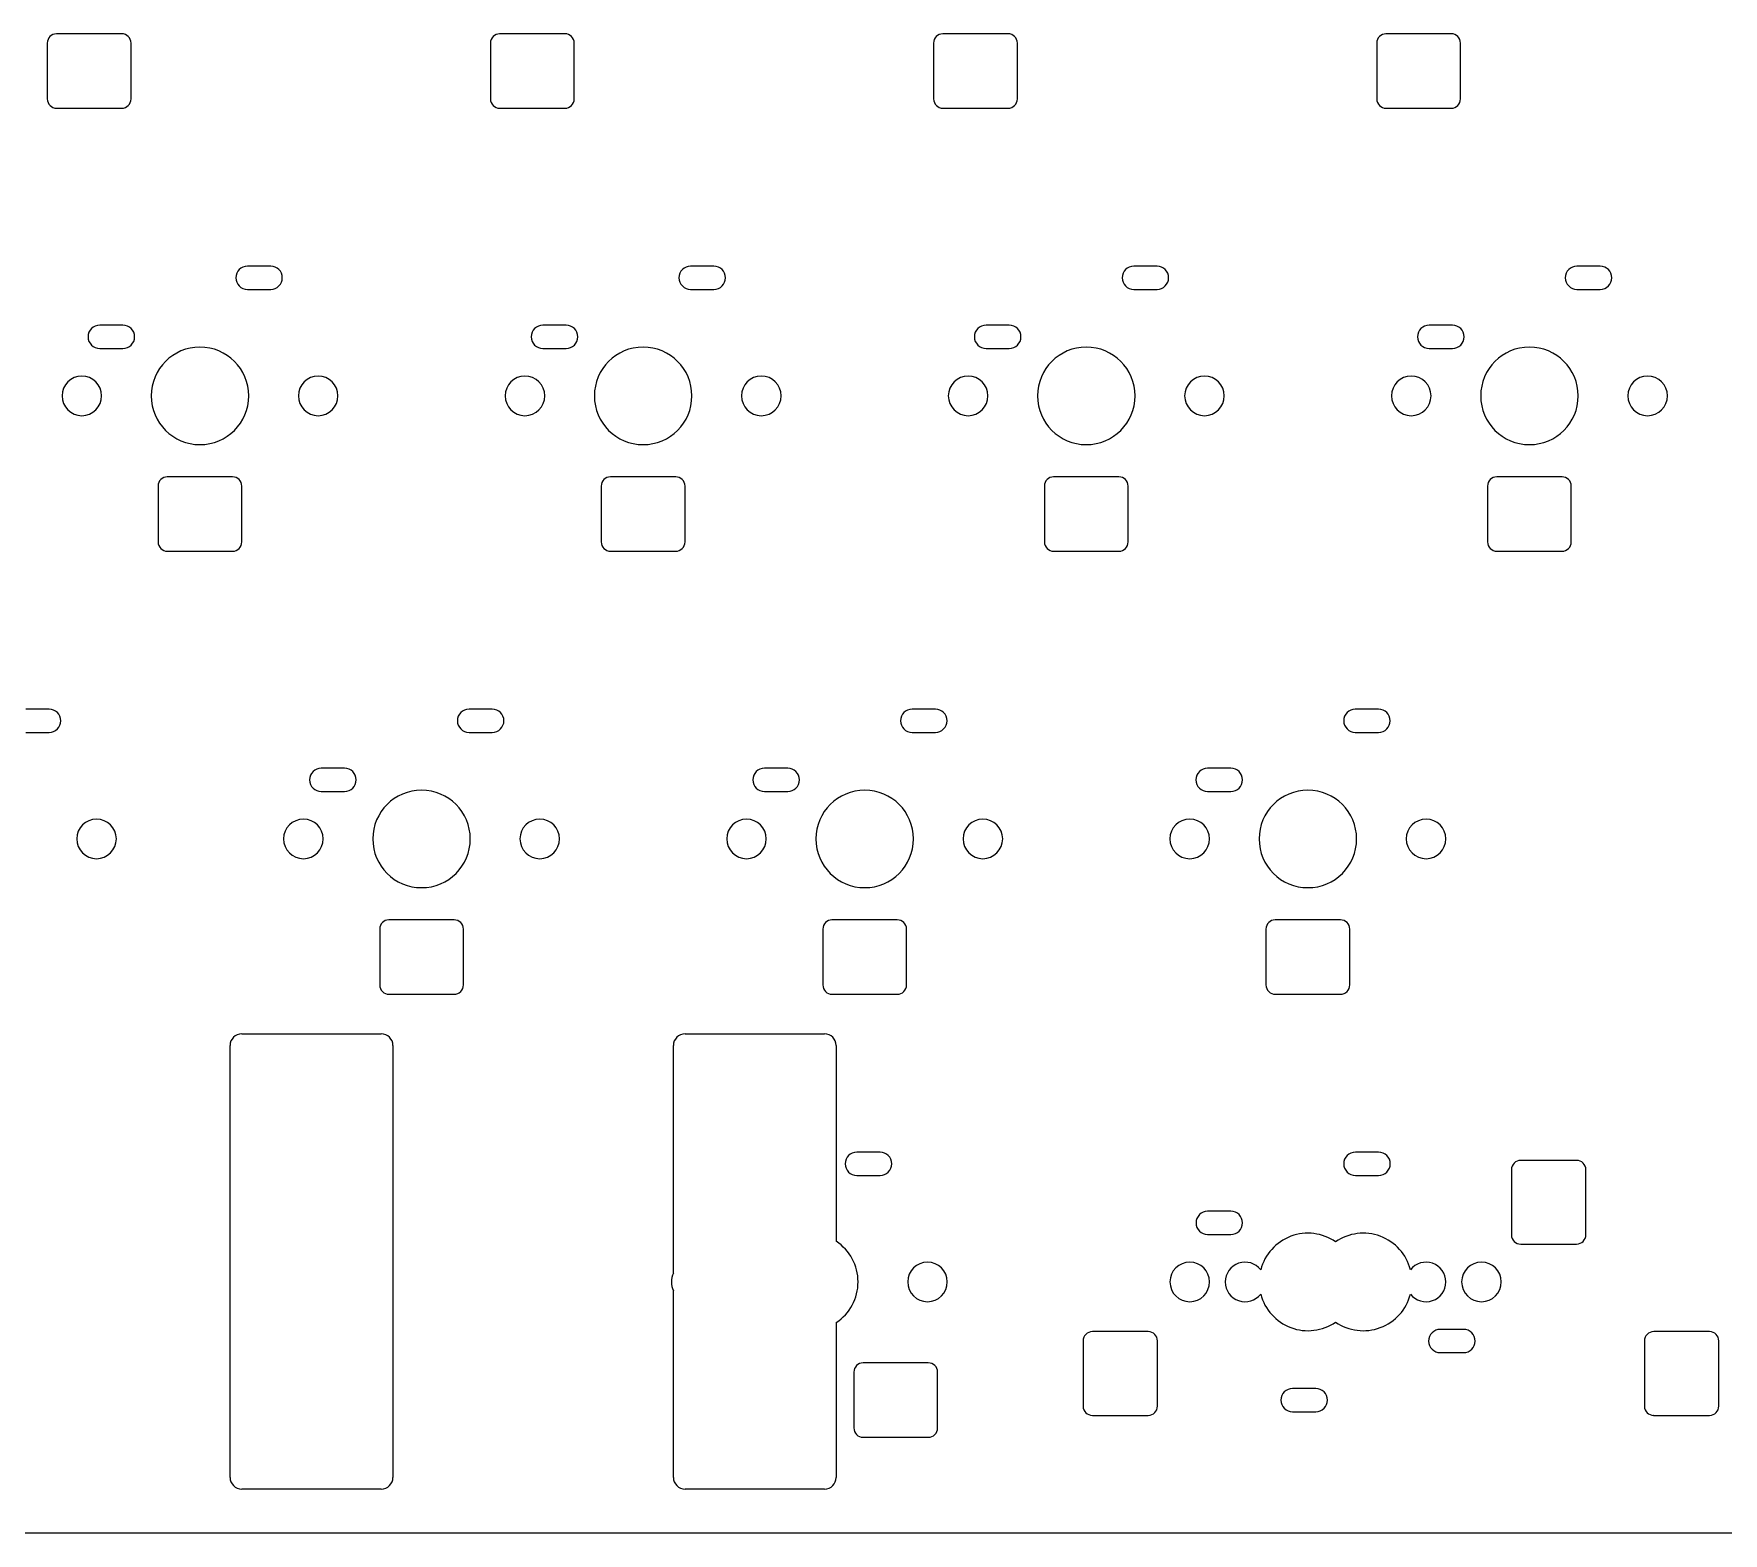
# Model space of a CAD drawing. Header units: millimetres. Extents: x -10 to 348, y -1 to 127.
# Drawn here: x 169.1 to 241.7, y -1.3 to 63.2 of the extents above; entities that cross this region are included whole.
import ezdxf

# ---------------------------------------------------------------- set-up
doc = ezdxf.new("R2010")
doc.units = ezdxf.units.MM
doc.layers.add('Board Outline Layer', color=6, linetype='Continuous', true_color=0xff00ff)
doc.layers.add('IXPE', color=7, linetype='Continuous', true_color=0x9069e9)

msp = doc.modelspace()

# ---------------------------------------------------------------- linework, layer by layer
at = {"layer": 'Board Outline Layer'}
msp.add_line((346.407, -1.28), (1.73, -1.28), dxfattribs=at)
at = {"layer": 'IXPE'}
for p, q in [((172.85, 63.195), (170.05, 63.195)), ((172.85, 63.195), (170.05, 63.195)), ((172.85, 63.195), (172.85, 63.195)), ((172.85, 63.195), (172.85, 63.195)), ((191.9, 63.195), (189.1, 63.195)), ((191.9, 63.195), (189.1, 63.195)), ((191.9, 63.195), (191.9, 63.195)), ((191.9, 63.195), (191.9, 63.195)), ((210.95, 63.195), (208.15, 63.195)), ((210.95, 63.195), (208.15, 63.195)), ((210.95, 63.195), (210.95, 63.195)), ((210.95, 63.195), (210.95, 63.195)), ((230, 63.195), (227.2, 63.195)), ((230, 63.195), (227.2, 63.195)), ((230, 63.195), (230, 63.195)), ((230, 63.195), (230, 63.195)), ((169.65, 62.796), (169.65, 62.795)), ((169.65, 62.796), (169.65, 62.795)), ((169.65, 62.795), (169.65, 60.395)), ((169.65, 62.795), (169.65, 60.395)), ((173.25, 60.395), (173.25, 62.795)), ((173.25, 60.395), (173.25, 62.795)), ((188.7, 62.796), (188.7, 62.795)), ((188.7, 62.796), (188.7, 62.795)), ((188.7, 62.795), (188.7, 60.395)), ((188.7, 62.795), (188.7, 60.395)), ((192.3, 60.395), (192.3, 62.795)), ((192.3, 60.395), (192.3, 62.795)), ((207.75, 62.796), (207.75, 62.795)), ((207.75, 62.796), (207.75, 62.795)), ((207.75, 62.795), (207.75, 60.395)), ((207.75, 62.795), (207.75, 60.395)), ((211.35, 60.395), (211.35, 62.795)), ((211.35, 60.395), (211.35, 62.795)), ((226.8, 62.796), (226.8, 62.795)), ((226.8, 62.796), (226.8, 62.795)), ((226.8, 62.795), (226.8, 60.395)), ((226.8, 62.795), (226.8, 60.395)), ((230.4, 60.395), (230.4, 62.795)), ((230.4, 60.395), (230.4, 62.795)), ((170.05, 59.995), (172.85, 59.995)), ((170.05, 59.995), (172.85, 59.995)), ((172.85, 59.995), (172.85, 59.995)), ((172.85, 59.995), (172.85, 59.995)), ((189.1, 59.995), (191.9, 59.995)), ((189.1, 59.995), (191.9, 59.995)), ((191.9, 59.995), (191.9, 59.995)), ((191.9, 59.995), (191.9, 59.995)), ((208.15, 59.995), (210.95, 59.995)), ((208.15, 59.995), (210.95, 59.995)), ((210.95, 59.995), (210.95, 59.995)), ((210.95, 59.995), (210.95, 59.995)), ((227.2, 59.995), (230, 59.995)), ((227.2, 59.995), (230, 59.995)), ((230, 59.995), (230, 59.995)), ((230, 59.995), (230, 59.995)), ((179.253, 53.205), (178.253, 53.205)), ((179.253, 53.205), (178.253, 53.205)), ((198.303, 53.205), (197.303, 53.205)), ((198.303, 53.205), (197.303, 53.205)), ((217.353, 53.205), (216.353, 53.205)), ((217.353, 53.205), (216.353, 53.205)), ((236.403, 53.205), (235.403, 53.205)), ((236.403, 53.205), (235.403, 53.205)), ((177.753, 52.705), (177.753, 52.705)), ((177.753, 52.705), (177.753, 52.705)), ((179.753, 52.705), (179.753, 52.705)), ((179.753, 52.705), (179.753, 52.705)), ((196.803, 52.705), (196.803, 52.705)), ((196.803, 52.705), (196.803, 52.705)), ((198.803, 52.705), (198.803, 52.705)), ((198.803, 52.705), (198.803, 52.705)), ((215.853, 52.705), (215.853, 52.705)), ((215.853, 52.705), (215.853, 52.705)), ((217.853, 52.705), (217.853, 52.705)), ((217.853, 52.705), (217.853, 52.705)), ((234.903, 52.705), (234.903, 52.705)), ((234.903, 52.705), (234.903, 52.705)), ((236.903, 52.705), (236.903, 52.705)), ((236.903, 52.705), (236.903, 52.705)), ((178.253, 52.205), (179.253, 52.205)), ((178.253, 52.205), (179.253, 52.205)), ((197.303, 52.205), (198.303, 52.205)), ((197.303, 52.205), (198.303, 52.205)), ((216.353, 52.205), (217.353, 52.205)), ((216.353, 52.205), (217.353, 52.205)), ((235.403, 52.205), (236.403, 52.205)), ((235.403, 52.205), (236.403, 52.205)), ((171.403, 50.165), (171.403, 50.165)), ((171.403, 50.165), (171.403, 50.165)), ((172.903, 50.665), (171.903, 50.665)), ((172.903, 50.665), (171.903, 50.665)), ((173.403, 50.165), (173.403, 50.165)), ((173.403, 50.165), (173.403, 50.165)), ((190.453, 50.165), (190.453, 50.165)), ((190.453, 50.165), (190.453, 50.165)), ((191.953, 50.665), (190.953, 50.665)), ((191.953, 50.665), (190.953, 50.665)), ((192.453, 50.165), (192.453, 50.165)), ((192.453, 50.165), (192.453, 50.165)), ((209.503, 50.165), (209.503, 50.165)), ((209.503, 50.165), (209.503, 50.165)), ((211.003, 50.665), (210.003, 50.665)), ((211.003, 50.665), (210.003, 50.665)), ((211.503, 50.165), (211.503, 50.165)), ((211.503, 50.165), (211.503, 50.165)), ((228.553, 50.165), (228.553, 50.165)), ((228.553, 50.165), (228.553, 50.165)), ((230.053, 50.665), (229.053, 50.665)), ((230.053, 50.665), (229.053, 50.665)), ((230.553, 50.165), (230.553, 50.165)), ((230.553, 50.165), (230.553, 50.165)), ((171.903, 49.665), (172.903, 49.665)), ((171.903, 49.665), (172.903, 49.665)), ((190.953, 49.665), (191.953, 49.665)), ((190.953, 49.665), (191.953, 49.665)), ((210.003, 49.665), (211.003, 49.665)), ((210.003, 49.665), (211.003, 49.665)), ((229.053, 49.665), (230.053, 49.665)), ((229.053, 49.665), (230.053, 49.665)), ((174.413, 43.745), (174.413, 43.745)), ((174.413, 43.745), (174.413, 41.345)), ((174.413, 43.745), (174.413, 43.745)), ((174.413, 43.745), (174.413, 41.345)), ((177.613, 44.145), (174.813, 44.145)), ((177.613, 44.145), (174.813, 44.145)), ((177.613, 44.145), (177.613, 44.145)), ((177.613, 44.145), (177.613, 44.145)), ((178.013, 41.345), (178.013, 43.745)), ((178.013, 41.345), (178.013, 43.745)), ((193.463, 43.745), (193.463, 43.745)), ((193.463, 43.745), (193.463, 41.345)), ((193.463, 43.745), (193.463, 43.745)), ((193.463, 43.745), (193.463, 41.345)), ((196.663, 44.145), (193.863, 44.145)), ((196.663, 44.145), (193.863, 44.145)), ((196.663, 44.145), (196.663, 44.145)), ((196.663, 44.145), (196.663, 44.145)), ((197.063, 41.345), (197.063, 43.745)), ((197.063, 41.345), (197.063, 43.745)), ((212.513, 43.745), (212.513, 43.745)), ((212.513, 43.745), (212.513, 41.345)), ((212.513, 43.745), (212.513, 43.745)), ((212.513, 43.745), (212.513, 41.345)), ((215.713, 44.145), (212.913, 44.145)), ((215.713, 44.145), (212.913, 44.145)), ((215.713, 44.145), (215.713, 44.145)), ((215.713, 44.145), (215.713, 44.145)), ((216.113, 41.345), (216.113, 43.745)), ((216.113, 41.345), (216.113, 43.745)), ((231.563, 43.745), (231.563, 43.745)), ((231.563, 43.745), (231.563, 41.345)), ((231.563, 43.745), (231.563, 43.745)), ((231.563, 43.745), (231.563, 41.345)), ((234.763, 44.145), (231.963, 44.145)), ((234.763, 44.145), (231.963, 44.145)), ((234.763, 44.145), (234.763, 44.145)), ((234.763, 44.145), (234.763, 44.145)), ((235.163, 41.345), (235.163, 43.745)), ((235.163, 41.345), (235.163, 43.745)), ((174.813, 40.945), (177.613, 40.945)), ((174.813, 40.945), (177.613, 40.945)), ((177.613, 40.945), (177.613, 40.945)), ((177.613, 40.945), (177.613, 40.945)), ((193.863, 40.945), (196.663, 40.945)), ((193.863, 40.945), (196.663, 40.945)), ((196.663, 40.945), (196.663, 40.945)), ((196.663, 40.945), (196.663, 40.945)), ((212.913, 40.945), (215.713, 40.945)), ((212.913, 40.945), (215.713, 40.945)), ((215.713, 40.945), (215.713, 40.945)), ((215.713, 40.945), (215.713, 40.945)), ((231.963, 40.945), (234.763, 40.945)), ((231.963, 40.945), (234.763, 40.945)), ((234.763, 40.945), (234.763, 40.945)), ((234.763, 40.945), (234.763, 40.945)), ((169.728, 34.155), (168.728, 34.155)), ((169.728, 34.155), (168.728, 34.155)), ((188.778, 34.155), (187.778, 34.155)), ((188.778, 34.155), (187.778, 34.155)), ((207.828, 34.155), (206.828, 34.155)), ((207.828, 34.155), (206.828, 34.155)), ((226.878, 34.155), (225.878, 34.155)), ((226.878, 34.155), (225.878, 34.155)), ((170.228, 33.655), (170.228, 33.655)), ((170.228, 33.655), (170.228, 33.655)), ((187.278, 33.655), (187.278, 33.655)), ((187.278, 33.655), (187.278, 33.655)), ((189.278, 33.655), (189.278, 33.655)), ((189.278, 33.655), (189.278, 33.655)), ((206.328, 33.655), (206.328, 33.655)), ((206.328, 33.655), (206.328, 33.655)), ((208.328, 33.655), (208.328, 33.655)), ((208.328, 33.655), (208.328, 33.655)), ((225.378, 33.655), (225.378, 33.655)), ((225.378, 33.655), (225.378, 33.655)), ((227.378, 33.655), (227.378, 33.655)), ((227.378, 33.655), (227.378, 33.655)), ((168.728, 33.155), (169.728, 33.155)), ((168.728, 33.155), (169.728, 33.155)), ((187.778, 33.155), (188.778, 33.155)), ((187.778, 33.155), (188.778, 33.155)), ((206.828, 33.155), (207.828, 33.155)), ((206.828, 33.155), (207.828, 33.155)), ((225.878, 33.155), (226.878, 33.155)), ((225.878, 33.155), (226.878, 33.155)), ((182.428, 31.615), (181.428, 31.615)), ((182.428, 31.615), (181.428, 31.615)), ((201.478, 31.615), (200.478, 31.615)), ((201.478, 31.615), (200.478, 31.615)), ((220.528, 31.615), (219.528, 31.615)), ((220.528, 31.615), (219.528, 31.615)), ((180.928, 31.115), (180.928, 31.115)), ((180.928, 31.115), (180.928, 31.115)), ((181.428, 30.615), (182.428, 30.615)), ((181.428, 30.615), (182.428, 30.615)), ((182.928, 31.115), (182.928, 31.115)), ((182.928, 31.115), (182.928, 31.115)), ((199.978, 31.115), (199.978, 31.115)), ((199.978, 31.115), (199.978, 31.115)), ((200.478, 30.615), (201.478, 30.615)), ((200.478, 30.615), (201.478, 30.615)), ((201.978, 31.115), (201.978, 31.115)), ((201.978, 31.115), (201.978, 31.115)), ((219.028, 31.115), (219.028, 31.115)), ((219.028, 31.115), (219.028, 31.115)), ((219.528, 30.615), (220.528, 30.615)), ((219.528, 30.615), (220.528, 30.615)), ((221.028, 31.115), (221.028, 31.115)), ((221.028, 31.115), (221.028, 31.115)), ((183.938, 24.695), (183.938, 24.695)), ((183.938, 24.695), (183.938, 22.295)), ((183.938, 24.695), (183.938, 24.695)), ((183.938, 24.695), (183.938, 22.295)), ((187.138, 25.095), (184.338, 25.095)), ((187.138, 25.095), (184.338, 25.095)), ((187.138, 25.095), (187.138, 25.095)), ((187.138, 25.095), (187.138, 25.095)), ((187.538, 22.295), (187.538, 24.695)), ((187.538, 22.295), (187.538, 24.695)), ((202.988, 24.695), (202.988, 24.695)), ((202.988, 24.695), (202.988, 22.295)), ((202.988, 24.695), (202.988, 24.695)), ((202.988, 24.695), (202.988, 22.295)), ((206.188, 25.095), (203.388, 25.095)), ((206.188, 25.095), (203.388, 25.095)), ((206.188, 25.095), (206.188, 25.095)), ((206.188, 25.095), (206.188, 25.095)), ((206.588, 22.295), (206.588, 24.695)), ((206.588, 22.295), (206.588, 24.695)), ((222.038, 24.695), (222.038, 24.695)), ((222.038, 24.695), (222.038, 22.295)), ((222.038, 24.695), (222.038, 24.695)), ((222.038, 24.695), (222.038, 22.295)), ((225.238, 25.095), (222.438, 25.095)), ((225.238, 25.095), (222.438, 25.095)), ((225.238, 25.095), (225.238, 25.095)), ((225.238, 25.095), (225.238, 25.095)), ((225.638, 22.295), (225.638, 24.695)), ((225.638, 22.295), (225.638, 24.695)), ((184.338, 21.895), (187.138, 21.895)), ((184.338, 21.895), (187.138, 21.895)), ((187.138, 21.895), (187.138, 21.895)), ((187.138, 21.895), (187.138, 21.895)), ((203.388, 21.895), (206.188, 21.895)), ((203.388, 21.895), (206.188, 21.895)), ((206.188, 21.895), (206.188, 21.895)), ((206.188, 21.895), (206.188, 21.895)), ((222.438, 21.895), (225.238, 21.895)), ((222.438, 21.895), (225.238, 21.895)), ((225.238, 21.895), (225.238, 21.895)), ((225.238, 21.895), (225.238, 21.895)), ((177.507, 1.119), (177.507, 19.691)), ((177.507, 1.119), (177.507, 19.691)), ((178.007, 20.191), (184.007, 20.191)), ((178.007, 20.191), (184.007, 20.191)), ((184.007, 20.191), (184.007, 20.191)), ((184.007, 20.191), (184.007, 20.191)), ((184.507, 19.691), (184.507, 19.691)), ((184.507, 19.691), (184.507, 1.119)), ((184.507, 19.691), (184.507, 19.691)), ((184.507, 19.691), (184.507, 1.119)), ((196.564, 19.691), (196.564, 19.691)), ((196.564, 19.691), (196.564, 19.691)), ((196.564, 9.902), (196.564, 19.691)), ((196.564, 9.902), (196.564, 19.691)), ((197.064, 20.191), (203.064, 20.191)), ((197.064, 20.191), (203.064, 20.191)), ((203.064, 20.191), (203.064, 20.191)), ((203.064, 20.191), (203.064, 20.191)), ((203.564, 19.691), (203.564, 19.691)), ((203.564, 19.691), (203.564, 19.691)), ((203.564, 19.691), (203.564, 11.272)), ((203.564, 19.691), (203.564, 19.691)), ((203.564, 19.691), (203.564, 19.691)), ((203.564, 19.691), (203.564, 11.272)), ((203.947, 14.605), (203.947, 14.605)), ((203.947, 14.605), (203.947, 14.605)), ((205.447, 15.105), (204.447, 15.105)), ((205.447, 15.105), (204.447, 15.105)), ((205.947, 14.605), (205.947, 14.605)), ((205.947, 14.605), (205.947, 14.605)), ((225.38, 14.605), (225.38, 14.605)), ((225.38, 14.605), (225.38, 14.605)), ((226.88, 15.105), (225.88, 15.105)), ((226.88, 15.105), (225.88, 15.105)), ((227.38, 14.605), (227.38, 14.605)), ((227.38, 14.605), (227.38, 14.605)), ((235.389, 14.754), (232.988, 14.754)), ((235.389, 14.754), (232.988, 14.754)), ((204.447, 14.105), (205.447, 14.105)), ((204.447, 14.105), (205.447, 14.105)), ((225.88, 14.105), (226.88, 14.105)), ((225.88, 14.105), (226.88, 14.105)), ((232.588, 14.354), (232.588, 14.354)), ((232.588, 14.354), (232.588, 11.554)), ((232.588, 14.354), (232.588, 14.354)), ((232.588, 14.354), (232.588, 11.554)), ((235.789, 11.554), (235.789, 14.354)), ((235.789, 14.354), (235.789, 14.354)), ((235.789, 11.554), (235.789, 14.354)), ((235.789, 14.354), (235.789, 14.354)), ((220.53, 12.565), (219.53, 12.565)), ((220.53, 12.565), (219.53, 12.565)), ((219.03, 12.065), (219.03, 12.065)), ((219.03, 12.065), (219.03, 12.065)), ((221.03, 12.065), (221.03, 12.065)), ((221.03, 12.065), (221.03, 12.065)), ((219.53, 11.565), (220.53, 11.565)), ((219.53, 11.565), (220.53, 11.565)), ((232.988, 11.154), (232.988, 11.154)), ((232.988, 11.154), (235.389, 11.154)), ((232.988, 11.154), (232.988, 11.154)), ((232.988, 11.154), (235.389, 11.154)), ((196.564, 1.119), (196.564, 9.148)), ((196.564, 1.119), (196.564, 9.148)), ((203.564, 7.778), (203.564, 1.119)), ((203.564, 7.778), (203.564, 1.119)), ((216.974, 7.388), (214.573, 7.388)), ((216.974, 7.388), (214.573, 7.388)), ((230.529, 7.485), (229.529, 7.485)), ((230.529, 7.485), (229.529, 7.485)), ((241.104, 7.388), (238.703, 7.388)), ((241.104, 7.388), (238.703, 7.388)), ((214.173, 6.988), (214.173, 6.988)), ((214.173, 6.988), (214.173, 4.188)), ((214.173, 6.988), (214.173, 6.988)), ((214.173, 6.988), (214.173, 4.188)), ((217.373, 4.188), (217.373, 6.988)), ((217.373, 6.988), (217.374, 6.988)), ((217.373, 4.188), (217.373, 6.988)), ((217.373, 6.988), (217.374, 6.988)), ((229.029, 6.985), (229.029, 6.985)), ((229.029, 6.985), (229.029, 6.985)), ((231.029, 6.985), (231.029, 6.985)), ((231.029, 6.985), (231.029, 6.985)), ((238.303, 6.988), (238.303, 6.988)), ((238.303, 6.988), (238.303, 4.188)), ((238.303, 6.988), (238.303, 6.988)), ((238.303, 6.988), (238.303, 4.188)), ((241.504, 4.188), (241.504, 6.988)), ((241.504, 6.988), (241.504, 6.988)), ((241.504, 4.188), (241.504, 6.988)), ((241.504, 6.988), (241.504, 6.988)), ((207.521, 6.045), (204.721, 6.045)), ((207.521, 6.045), (204.721, 6.045)), ((207.521, 6.045), (207.521, 6.045)), ((207.521, 6.045), (207.521, 6.045)), ((229.529, 6.485), (230.529, 6.485)), ((229.529, 6.485), (230.529, 6.485)), ((204.321, 5.645), (204.321, 5.645)), ((204.321, 5.645), (204.321, 3.245)), ((204.321, 5.645), (204.321, 5.645)), ((204.321, 5.645), (204.321, 3.245)), ((207.921, 3.245), (207.921, 5.645)), ((207.921, 3.245), (207.921, 5.645)), ((222.679, 4.445), (222.679, 4.445)), ((222.679, 4.445), (222.679, 4.445)), ((224.179, 4.945), (223.179, 4.945)), ((224.179, 4.945), (223.179, 4.945)), ((224.679, 4.445), (224.679, 4.445)), ((224.679, 4.445), (224.679, 4.445)), ((214.573, 3.788), (214.573, 3.788)), ((214.573, 3.788), (216.974, 3.788)), ((214.573, 3.788), (214.573, 3.788)), ((214.573, 3.788), (216.974, 3.788)), ((223.179, 3.945), (224.179, 3.945)), ((223.179, 3.945), (224.179, 3.945)), ((238.703, 3.788), (238.704, 3.788)), ((238.703, 3.788), (238.704, 3.788)), ((238.704, 3.788), (241.104, 3.788)), ((238.704, 3.788), (241.104, 3.788)), ((204.721, 2.845), (207.521, 2.845)), ((204.721, 2.845), (207.521, 2.845)), ((207.521, 2.845), (207.521, 2.845)), ((207.521, 2.845), (207.521, 2.845)), ((196.564, 1.119), (196.564, 1.119)), ((196.564, 1.119), (196.564, 1.119)), ((184.007, 0.619), (178.007, 0.619)), ((184.007, 0.619), (178.007, 0.619)), ((203.064, 0.619), (197.064, 0.619)), ((203.064, 0.619), (197.064, 0.619))]:
    msp.add_line(p, q, dxfattribs=at)
for centre, radius, start, end in [((170.05, 62.795), 0.4, 90.90597, 179.98897), ((170.05, 62.795), 0.4, 90.90597, 179.98897), ((170.038, 62.795), 0.4, 88.16665, 89.07265), ((170.038, 62.795), 0.4, 88.16665, 89.07265), ((172.85, 62.795), 0.4, 0.00018, 89.99618), ((172.85, 62.795), 0.4, 0.00018, 89.99618), ((189.1, 62.795), 0.4, 90.90597, 179.98897), ((189.1, 62.795), 0.4, 90.90597, 179.98897), ((189.088, 62.795), 0.4, 88.16665, 89.07265), ((189.088, 62.795), 0.4, 88.16665, 89.07265), ((191.9, 62.795), 0.4, 0.00018, 89.99618), ((191.9, 62.795), 0.4, 0.00018, 89.99618), ((208.15, 62.795), 0.4, 90.90597, 179.98897), ((208.15, 62.795), 0.4, 90.90597, 179.98897), ((208.138, 62.795), 0.4, 88.16665, 89.07265), ((208.138, 62.795), 0.4, 88.16665, 89.07265), ((210.95, 62.795), 0.4, 0.00018, 89.99618), ((210.95, 62.795), 0.4, 0.00018, 89.99618), ((227.2, 62.795), 0.4, 90.90597, 179.98897), ((227.2, 62.795), 0.4, 90.90597, 179.98897), ((227.188, 62.795), 0.4, 88.16665, 89.07265), ((227.188, 62.795), 0.4, 88.16665, 89.07265), ((230, 62.795), 0.4, 0.00018, 89.99618), ((230, 62.795), 0.4, 0.00018, 89.99618), ((169.253, 62.795), 0.397, 359.9945, 0.0055), ((169.253, 62.795), 0.397, 359.9945, 0.0055), ((188.303, 62.795), 0.397, 359.9945, 0.0055), ((188.303, 62.795), 0.397, 359.9945, 0.0055), ((207.354, 62.795), 0.397, 359.9945, 0.0055), ((207.354, 62.795), 0.397, 359.9945, 0.0055), ((226.404, 62.795), 0.397, 359.9945, 0.0055), ((226.404, 62.795), 0.397, 359.9945, 0.0055), ((170.05, 60.395), 0.4, 180.00382, 269.99982), ((170.05, 60.395), 0.4, 180.00382, 269.99982), ((172.85, 60.395), 0.4, 270.00382, 359.99982), ((172.85, 60.395), 0.4, 270.00382, 359.99982), ((189.1, 60.395), 0.4, 180.00382, 269.99982), ((189.1, 60.395), 0.4, 180.00382, 269.99982), ((191.9, 60.395), 0.4, 270.00382, 359.99982), ((191.9, 60.395), 0.4, 270.00382, 359.99982), ((208.15, 60.395), 0.4, 180.00382, 269.99982), ((208.15, 60.395), 0.4, 180.00382, 269.99982), ((210.95, 60.395), 0.4, 270.00382, 359.99982), ((210.95, 60.395), 0.4, 270.00382, 359.99982), ((227.2, 60.395), 0.4, 180.00382, 269.99982), ((227.2, 60.395), 0.4, 180.00382, 269.99982), ((230, 60.395), 0.4, 270.00382, 359.99982), ((230, 60.395), 0.4, 270.00382, 359.99982), ((178.253, 52.705), 0.5, 90, 180), ((178.253, 52.705), 0.5, 90, 180), ((179.253, 52.705), 0.5, 360, 90), ((179.253, 52.705), 0.5, 360, 90), ((197.303, 52.705), 0.5, 90, 180), ((197.303, 52.705), 0.5, 90, 180), ((198.303, 52.705), 0.5, 0, 90), ((198.303, 52.705), 0.5, 0, 90), ((216.353, 52.705), 0.5, 90, 180), ((216.353, 52.705), 0.5, 90, 180), ((217.353, 52.705), 0.5, 0, 90), ((217.353, 52.705), 0.5, 0, 90), ((235.403, 52.705), 0.5, 90, 180), ((235.403, 52.705), 0.5, 90, 180), ((236.403, 52.705), 0.5, 360, 90), ((236.403, 52.705), 0.5, 360, 90), ((178.253, 52.705), 0.5, 180, 270), ((178.253, 52.705), 0.5, 180, 270), ((179.253, 52.705), 0.5, 270, 0), ((179.253, 52.705), 0.5, 270, 0), ((197.303, 52.705), 0.5, 180, 270), ((197.303, 52.705), 0.5, 180, 270), ((198.303, 52.705), 0.5, 270, 0), ((198.303, 52.705), 0.5, 270, 0), ((216.353, 52.705), 0.5, 180, 270), ((216.353, 52.705), 0.5, 180, 270), ((217.353, 52.705), 0.5, 270, 0), ((217.353, 52.705), 0.5, 270, 0), ((235.403, 52.705), 0.5, 180, 270), ((235.403, 52.705), 0.5, 180, 270), ((236.403, 52.705), 0.5, 270, 0), ((236.403, 52.705), 0.5, 270, 0), ((171.903, 50.165), 0.5, 90, 180), ((171.903, 50.165), 0.5, 90, 180), ((171.903, 50.165), 0.5, 180, 270), ((171.903, 50.165), 0.5, 180, 270), ((172.903, 50.165), 0.5, 0, 90), ((172.903, 50.165), 0.5, 0, 90), ((172.903, 50.165), 0.5, 270, 0), ((172.903, 50.165), 0.5, 270, 0), ((190.953, 50.165), 0.5, 90, 180), ((190.953, 50.165), 0.5, 90, 180), ((190.953, 50.165), 0.5, 180, 270), ((190.953, 50.165), 0.5, 180, 270), ((191.953, 50.165), 0.5, 0, 90), ((191.953, 50.165), 0.5, 0, 90), ((191.953, 50.165), 0.5, 270, 0), ((191.953, 50.165), 0.5, 270, 0), ((210.003, 50.165), 0.5, 90, 180), ((210.003, 50.165), 0.5, 90, 180), ((210.003, 50.165), 0.5, 180, 270), ((210.003, 50.165), 0.5, 180, 270), ((211.003, 50.165), 0.5, 0, 90), ((211.003, 50.165), 0.5, 0, 90), ((211.003, 50.165), 0.5, 270, 0), ((211.003, 50.165), 0.5, 270, 0), ((229.053, 50.165), 0.5, 90, 180), ((229.053, 50.165), 0.5, 90, 180), ((229.053, 50.165), 0.5, 180, 270), ((229.053, 50.165), 0.5, 180, 270), ((230.053, 50.165), 0.5, 0, 90), ((230.053, 50.165), 0.5, 0, 90), ((230.053, 50.165), 0.5, 270, 0), ((230.053, 50.165), 0.5, 270, 0), ((176.213, 47.625), 2.096, 0, 180), ((176.213, 47.625), 2.096, 0, 180), ((195.263, 47.625), 2.096, 0, 180), ((195.263, 47.625), 2.096, 0, 180), ((214.313, 47.625), 2.096, 0, 180), ((214.313, 47.625), 2.096, 0, 180), ((233.363, 47.625), 2.096, 0, 180), ((233.363, 47.625), 2.096, 0, 180), ((171.133, 47.625), 0.851, 0, 180), ((171.133, 47.625), 0.851, 0, 180), ((181.293, 47.625), 0.851, 0, 180), ((181.293, 47.625), 0.851, 0, 180), ((190.183, 47.625), 0.851, 0, 180), ((190.183, 47.625), 0.851, 0, 180), ((200.343, 47.625), 0.851, 0, 180), ((200.343, 47.625), 0.851, 0, 180), ((209.233, 47.625), 0.851, 0, 180), ((209.233, 47.625), 0.851, 0, 180), ((219.393, 47.625), 0.851, 0, 180), ((219.393, 47.625), 0.851, 0, 180), ((228.283, 47.625), 0.851, 0, 180), ((228.283, 47.625), 0.851, 0, 180), ((238.443, 47.625), 0.851, 0, 180), ((238.443, 47.625), 0.851, 0, 180), ((171.133, 47.625), 0.851, 180, 0), ((171.133, 47.625), 0.851, 180, 0), ((176.213, 47.625), 2.096, 180, 0), ((176.213, 47.625), 2.096, 180, 0), ((181.293, 47.625), 0.851, 180, 0), ((181.293, 47.625), 0.851, 180, 0), ((190.183, 47.625), 0.851, 180, 0), ((190.183, 47.625), 0.851, 180, 0), ((195.263, 47.625), 2.096, 180, 0), ((195.263, 47.625), 2.096, 180, 0), ((200.343, 47.625), 0.851, 180, 0), ((200.343, 47.625), 0.851, 180, 0), ((209.233, 47.625), 0.851, 180, 0), ((209.233, 47.625), 0.851, 180, 0), ((214.313, 47.625), 2.096, 180, 0), ((214.313, 47.625), 2.096, 180, 0), ((219.393, 47.625), 0.851, 180, 0), ((219.393, 47.625), 0.851, 180, 0), ((228.283, 47.625), 0.851, 180, 0), ((228.283, 47.625), 0.851, 180, 0), ((233.363, 47.625), 2.096, 180, 0), ((233.363, 47.625), 2.096, 180, 0), ((238.443, 47.625), 0.851, 180, 0), ((238.443, 47.625), 0.851, 180, 0), ((174.813, 43.745), 0.4, 90.90597, 179.98897), ((174.813, 43.745), 0.4, 90.90597, 179.98897), ((174.016, 43.745), 0.397, 359.9945, 0.0055), ((174.016, 43.745), 0.397, 359.9945, 0.0055), ((174.8, 43.745), 0.4, 88.16665, 89.07265), ((174.8, 43.745), 0.4, 88.16665, 89.07265), ((177.613, 43.745), 0.4, 0.00018, 89.99618), ((177.613, 43.745), 0.4, 0.00018, 89.99618), ((193.863, 43.745), 0.4, 90.90597, 179.98897), ((193.863, 43.745), 0.4, 90.90597, 179.98897), ((193.066, 43.745), 0.397, 359.9945, 0.0055), ((193.066, 43.745), 0.397, 359.9945, 0.0055), ((193.85, 43.745), 0.4, 88.16665, 89.07265), ((193.85, 43.745), 0.4, 88.16665, 89.07265), ((196.663, 43.745), 0.4, 0.00018, 89.99618), ((196.663, 43.745), 0.4, 0.00018, 89.99618), ((212.913, 43.745), 0.4, 90.90597, 179.98897), ((212.913, 43.745), 0.4, 90.90597, 179.98897), ((212.116, 43.745), 0.397, 359.9945, 0.0055), ((212.116, 43.745), 0.397, 359.9945, 0.0055), ((212.9, 43.745), 0.4, 88.16665, 89.07265), ((212.9, 43.745), 0.4, 88.16665, 89.07265), ((215.713, 43.745), 0.4, 0.00018, 89.99618), ((215.713, 43.745), 0.4, 0.00018, 89.99618), ((231.963, 43.745), 0.4, 90.90597, 179.98897), ((231.963, 43.745), 0.4, 90.90597, 179.98897), ((231.166, 43.745), 0.397, 359.9945, 0.0055), ((231.166, 43.745), 0.397, 359.9945, 0.0055), ((231.95, 43.745), 0.4, 88.16665, 89.07265), ((231.95, 43.745), 0.4, 88.16665, 89.07265), ((234.763, 43.745), 0.4, 0.00018, 89.99618), ((234.763, 43.745), 0.4, 0.00018, 89.99618), ((174.813, 41.345), 0.4, 180.00382, 269.99982), ((174.813, 41.345), 0.4, 180.00382, 269.99982), ((177.613, 41.345), 0.4, 270.00382, 359.99982), ((177.613, 41.345), 0.4, 270.00382, 359.99982), ((193.863, 41.345), 0.4, 180.00382, 269.99982), ((193.863, 41.345), 0.4, 180.00382, 269.99982), ((196.663, 41.345), 0.4, 270.00382, 359.99982), ((196.663, 41.345), 0.4, 270.00382, 359.99982), ((212.913, 41.345), 0.4, 180.00382, 269.99982), ((212.913, 41.345), 0.4, 180.00382, 269.99982), ((215.713, 41.345), 0.4, 270.00382, 359.99982), ((215.713, 41.345), 0.4, 270.00382, 359.99982), ((231.963, 41.345), 0.4, 180.00382, 269.99982), ((231.963, 41.345), 0.4, 180.00382, 269.99982), ((234.763, 41.345), 0.4, 270.00382, 359.99982), ((234.763, 41.345), 0.4, 270.00382, 359.99982), ((169.728, 33.655), 0.5, 0, 90), ((169.728, 33.655), 0.5, 0, 90), ((187.778, 33.655), 0.5, 90, 180), ((187.778, 33.655), 0.5, 90, 180), ((188.778, 33.655), 0.5, 0, 90), ((188.778, 33.655), 0.5, 0, 90), ((206.828, 33.655), 0.5, 90, 180), ((206.828, 33.655), 0.5, 90, 180), ((207.828, 33.655), 0.5, 360, 90), ((207.828, 33.655), 0.5, 360, 90), ((225.878, 33.655), 0.5, 90, 180), ((225.878, 33.655), 0.5, 90, 180), ((226.878, 33.655), 0.5, 0, 90), ((226.878, 33.655), 0.5, 0, 90), ((169.728, 33.655), 0.5, 270, 0), ((169.728, 33.655), 0.5, 270, 0), ((187.778, 33.655), 0.5, 180, 270), ((187.778, 33.655), 0.5, 180, 270), ((188.778, 33.655), 0.5, 270, 0), ((188.778, 33.655), 0.5, 270, 0), ((206.828, 33.655), 0.5, 180, 270), ((206.828, 33.655), 0.5, 180, 270), ((207.828, 33.655), 0.5, 270, 0), ((207.828, 33.655), 0.5, 270, 0), ((225.878, 33.655), 0.5, 180, 270), ((225.878, 33.655), 0.5, 180, 270), ((226.878, 33.655), 0.5, 270, 0), ((226.878, 33.655), 0.5, 270, 0), ((181.428, 31.115), 0.5, 90, 180), ((181.428, 31.115), 0.5, 90, 180), ((182.428, 31.115), 0.5, 0, 90), ((182.428, 31.115), 0.5, 0, 90), ((200.478, 31.115), 0.5, 90, 180), ((200.478, 31.115), 0.5, 90, 180), ((201.478, 31.115), 0.5, 0, 90), ((201.478, 31.115), 0.5, 0, 90), ((219.528, 31.115), 0.5, 90, 180), ((219.528, 31.115), 0.5, 90, 180), ((220.528, 31.115), 0.5, 360, 90), ((220.528, 31.115), 0.5, 360, 90), ((181.428, 31.115), 0.5, 180, 270), ((181.428, 31.115), 0.5, 180, 270), ((182.428, 31.115), 0.5, 270, 0), ((182.428, 31.115), 0.5, 270, 0), ((185.738, 28.575), 2.096, 0, 180), ((185.738, 28.575), 2.096, 0, 180), ((200.478, 31.115), 0.5, 180, 270), ((200.478, 31.115), 0.5, 180, 270), ((201.478, 31.115), 0.5, 270, 0), ((201.478, 31.115), 0.5, 270, 0), ((204.788, 28.575), 2.096, 0, 180), ((204.788, 28.575), 2.096, 0, 180), ((219.528, 31.115), 0.5, 180, 270), ((219.528, 31.115), 0.5, 180, 270), ((220.528, 31.115), 0.5, 270, 0), ((220.528, 31.115), 0.5, 270, 0), ((223.838, 28.575), 2.096, 0, 180), ((223.838, 28.575), 2.096, 0, 180), ((171.768, 28.575), 0.851, 0, 180), ((171.768, 28.575), 0.851, 0, 180), ((180.658, 28.575), 0.851, 0, 180), ((180.658, 28.575), 0.851, 0, 180), ((190.818, 28.575), 0.851, 0, 180), ((190.818, 28.575), 0.851, 0, 180), ((199.708, 28.575), 0.851, 0, 180), ((199.708, 28.575), 0.851, 0, 180), ((209.868, 28.575), 0.851, 0, 180), ((209.868, 28.575), 0.851, 0, 180), ((218.758, 28.575), 0.851, 0, 180), ((218.758, 28.575), 0.851, 0, 180), ((228.918, 28.575), 0.851, 0, 180), ((228.918, 28.575), 0.851, 0, 180), ((171.768, 28.575), 0.851, 180, 0), ((171.768, 28.575), 0.851, 180, 0), ((180.658, 28.575), 0.851, 180, 0), ((180.658, 28.575), 0.851, 180, 0), ((185.738, 28.575), 2.096, 180, 0), ((185.738, 28.575), 2.096, 180, 0), ((190.818, 28.575), 0.851, 180, 0), ((190.818, 28.575), 0.851, 180, 0), ((199.708, 28.575), 0.851, 180, 0), ((199.708, 28.575), 0.851, 180, 0), ((204.788, 28.575), 2.096, 180, 0), ((204.788, 28.575), 2.096, 180, 0), ((209.868, 28.575), 0.851, 180, 0), ((209.868, 28.575), 0.851, 180, 0), ((218.758, 28.575), 0.851, 180, 0), ((218.758, 28.575), 0.851, 180, 0), ((223.838, 28.575), 2.096, 180, 0), ((223.838, 28.575), 2.096, 180, 0), ((228.918, 28.575), 0.851, 180, 0), ((228.918, 28.575), 0.851, 180, 0), ((184.338, 24.695), 0.4, 90.90597, 179.98897), ((184.338, 24.695), 0.4, 90.90597, 179.98897), ((183.541, 24.695), 0.397, 359.9945, 0.0055), ((183.541, 24.695), 0.397, 359.9945, 0.0055), ((184.325, 24.695), 0.4, 88.16665, 89.07265), ((184.325, 24.695), 0.4, 88.16665, 89.07265), ((187.138, 24.695), 0.4, 0.00018, 89.99618), ((187.138, 24.695), 0.4, 0.00018, 89.99618), ((203.388, 24.695), 0.4, 90.90597, 179.98897), ((203.388, 24.695), 0.4, 90.90597, 179.98897), ((202.591, 24.695), 0.397, 359.9945, 0.0055), ((202.591, 24.695), 0.397, 359.9945, 0.0055), ((203.375, 24.695), 0.4, 88.16665, 89.07265), ((203.375, 24.695), 0.4, 88.16665, 89.07265), ((206.188, 24.695), 0.4, 0.00018, 89.99618), ((206.188, 24.695), 0.4, 0.00018, 89.99618), ((222.438, 24.695), 0.4, 90.90597, 179.98897), ((222.438, 24.695), 0.4, 90.90597, 179.98897), ((221.641, 24.695), 0.397, 359.9945, 0.0055), ((221.641, 24.695), 0.397, 359.9945, 0.0055), ((222.425, 24.695), 0.4, 88.16665, 89.07265), ((222.425, 24.695), 0.4, 88.16665, 89.07265), ((225.238, 24.695), 0.4, 0.00018, 89.99618), ((225.238, 24.695), 0.4, 0.00018, 89.99618), ((184.338, 22.295), 0.4, 180.00382, 269.99982), ((184.338, 22.295), 0.4, 180.00382, 269.99982), ((187.138, 22.295), 0.4, 270.00382, 359.99982), ((187.138, 22.295), 0.4, 270.00382, 359.99982), ((203.388, 22.295), 0.4, 180.00382, 269.99982), ((203.388, 22.295), 0.4, 180.00382, 269.99982), ((206.188, 22.295), 0.4, 270.00382, 359.99982), ((206.188, 22.295), 0.4, 270.00382, 359.99982), ((222.438, 22.295), 0.4, 180.00382, 269.99982), ((222.438, 22.295), 0.4, 180.00382, 269.99982), ((225.238, 22.295), 0.4, 270.00382, 359.99982), ((225.238, 22.295), 0.4, 270.00382, 359.99982), ((178.007, 19.691), 0.5, 90.00015, 180.00015), ((178.007, 19.691), 0.5, 90.00015, 180.00015), ((184.007, 19.691), 0.5, 0, 90), ((184.007, 19.691), 0.5, 0, 90), ((197.064, 19.691), 0.5, 90.00015, 180.00015), ((197.064, 19.691), 0.5, 90.00015, 180.00015), ((203.064, 19.691), 0.5, 0, 90), ((203.064, 19.691), 0.5, 0, 90), ((204.447, 14.605), 0.5, 90, 180), ((204.447, 14.605), 0.5, 90, 180), ((204.447, 14.605), 0.5, 180, 270), ((204.447, 14.605), 0.5, 180, 270), ((205.447, 14.605), 0.5, 0, 90), ((205.447, 14.605), 0.5, 0, 90), ((205.447, 14.605), 0.5, 270, 0), ((205.447, 14.605), 0.5, 270, 0), ((225.88, 14.605), 0.5, 90, 180), ((225.88, 14.605), 0.5, 90, 180), ((225.88, 14.605), 0.5, 180, 270), ((225.88, 14.605), 0.5, 180, 270), ((226.88, 14.605), 0.5, 0, 90), ((226.88, 14.605), 0.5, 0, 90), ((226.88, 14.605), 0.5, 270, 0), ((226.88, 14.605), 0.5, 270, 0), ((232.988, 14.354), 0.4, 90.00018, 179.99618), ((232.988, 14.354), 0.4, 90.00018, 179.99618), ((235.389, 14.354), 0.4, 0.00382, 89.99982), ((235.389, 14.354), 0.4, 0.00382, 89.99982), ((219.53, 12.065), 0.5, 90, 180), ((219.53, 12.065), 0.5, 90, 180), ((220.53, 12.065), 0.5, 0, 90), ((220.53, 12.065), 0.5, 0, 90), ((219.53, 12.065), 0.5, 180, 270), ((219.53, 12.065), 0.5, 180, 270), ((220.53, 12.065), 0.5, 270, 0), ((220.53, 12.065), 0.5, 270, 0), ((223.84, 9.525), 2.096, 55.41071, 165.54714), ((223.84, 9.525), 2.096, 55.41071, 165.54714), ((226.219, 9.525), 2.096, 14.44478, 124.59846), ((226.219, 9.525), 2.096, 14.44478, 124.59846), ((202.407, 9.525), 2.096, 0, 56.48384), ((202.407, 9.525), 2.096, 0, 56.48384), ((232.988, 11.541), 0.4, 178.16665, 179.07265), ((232.988, 11.541), 0.4, 178.16665, 179.07265), ((232.988, 11.554), 0.4, 180.90597, 269.98897), ((232.988, 11.554), 0.4, 180.90597, 269.98897), ((232.988, 10.757), 0.397, 89.9945, 90.0055), ((232.988, 10.757), 0.397, 89.9945, 90.0055), ((235.389, 11.554), 0.4, 270.00382, 359.99982), ((235.389, 11.554), 0.4, 270.00382, 359.99982), ((207.487, 9.525), 0.851, 0, 180), ((207.487, 9.525), 0.851, 0, 180), ((218.76, 9.525), 0.851, 0, 180), ((218.76, 9.525), 0.851, 0, 180), ((221.139, 9.525), 0.851, 37.90992, 180), ((221.139, 9.525), 0.851, 37.90992, 180), ((228.92, 9.525), 0.851, 0, 142.08199), ((228.92, 9.525), 0.851, 0, 142.08199), ((231.299, 9.525), 0.851, 0, 180), ((231.299, 9.525), 0.851, 0, 180), ((197.327, 9.525), 0.851, 153.71353, 180), ((197.327, 9.525), 0.851, 153.71353, 180), ((197.327, 9.525), 0.851, 180, 206.28647), ((197.327, 9.525), 0.851, 180, 206.28647), ((202.407, 9.525), 2.096, 303.51616, 0), ((202.407, 9.525), 2.096, 303.51616, 0), ((207.487, 9.525), 0.851, 180, 0), ((207.487, 9.525), 0.851, 180, 0), ((218.76, 9.525), 0.851, 180, 0), ((218.76, 9.525), 0.851, 180, 0), ((221.139, 9.525), 0.851, 180, 322.08199), ((221.139, 9.525), 0.851, 180, 322.08199), ((228.92, 9.525), 0.851, 217.90992, 0), ((228.92, 9.525), 0.851, 217.90992, 0), ((231.299, 9.525), 0.851, 180, 0), ((231.299, 9.525), 0.851, 180, 0), ((223.84, 9.525), 2.096, 194.44478, 304.59846), ((223.84, 9.525), 2.096, 194.44478, 304.59846), ((226.219, 9.525), 2.096, 235.41071, 345.54714), ((226.219, 9.525), 2.096, 235.41071, 345.54714), ((214.573, 6.988), 0.4, 90.00018, 179.99618), ((214.573, 6.988), 0.4, 90.00018, 179.99618), ((216.974, 6.988), 0.4, 0.00382, 89.99982), ((216.974, 6.988), 0.4, 0.00382, 89.99982), ((229.529, 6.985), 0.5, 90, 180), ((229.529, 6.985), 0.5, 90, 180), ((230.529, 6.985), 0.5, 0, 90), ((230.529, 6.985), 0.5, 0, 90), ((238.703, 6.988), 0.4, 90.00018, 179.99618), ((238.703, 6.988), 0.4, 90.00018, 179.99618), ((241.104, 6.988), 0.4, 0.00382, 89.99982), ((241.104, 6.988), 0.4, 0.00382, 89.99982), ((229.529, 6.985), 0.5, 180, 270), ((229.529, 6.985), 0.5, 180, 270), ((230.529, 6.985), 0.5, 270, 360), ((230.529, 6.985), 0.5, 270, 360), ((204.721, 5.645), 0.4, 90.90597, 179.98897), ((204.721, 5.645), 0.4, 90.90597, 179.98897), ((204.709, 5.645), 0.4, 88.16665, 89.07265), ((204.709, 5.645), 0.4, 88.16665, 89.07265), ((207.521, 5.645), 0.4, 0.00018, 89.99618), ((207.521, 5.645), 0.4, 0.00018, 89.99618), ((203.925, 5.645), 0.397, 359.9945, 0.0055), ((203.925, 5.645), 0.397, 359.9945, 0.0055), ((223.179, 4.445), 0.5, 90, 180), ((223.179, 4.445), 0.5, 90, 180), ((223.179, 4.445), 0.5, 180, 270), ((223.179, 4.445), 0.5, 180, 270), ((224.179, 4.445), 0.5, 0, 90), ((224.179, 4.445), 0.5, 0, 90), ((224.179, 4.445), 0.5, 270, 0), ((224.179, 4.445), 0.5, 270, 0), ((214.573, 4.175), 0.4, 178.16665, 179.07265), ((214.573, 4.175), 0.4, 178.16665, 179.07265), ((214.573, 4.188), 0.4, 180.90597, 269.98897), ((214.573, 4.188), 0.4, 180.90597, 269.98897), ((214.573, 3.391), 0.397, 89.9945, 90.0055), ((214.573, 3.391), 0.397, 89.9945, 90.0055), ((216.973, 4.188), 0.4, 270.00382, 359.99982), ((216.973, 4.188), 0.4, 270.00382, 359.99982), ((238.703, 4.175), 0.4, 178.16665, 179.07265), ((238.703, 4.175), 0.4, 178.16665, 179.07265), ((238.703, 4.188), 0.4, 180.90597, 269.98897), ((238.703, 4.188), 0.4, 180.90597, 269.98897), ((238.703, 3.391), 0.397, 89.9945, 90.0055), ((238.703, 3.391), 0.397, 89.9945, 90.0055), ((241.104, 4.188), 0.4, 270.00382, 359.99982), ((241.104, 4.188), 0.4, 270.00382, 359.99982), ((204.721, 3.245), 0.4, 180.00382, 269.99982), ((204.721, 3.245), 0.4, 180.00382, 269.99982), ((207.521, 3.245), 0.4, 270.00382, 359.99982), ((207.521, 3.245), 0.4, 270.00382, 359.99982), ((178.007, 1.119), 0.5, 179.99985, 269.99985), ((178.007, 1.119), 0.5, 179.99985, 269.99985), ((184.007, 1.119), 0.5, 270.00015, 0.00015), ((184.007, 1.119), 0.5, 270.00015, 0.00015), ((197.064, 1.119), 0.5, 179.99985, 269.99985), ((197.064, 1.119), 0.5, 179.99985, 269.99985), ((203.064, 1.119), 0.5, 270.00015, 0.00015), ((203.064, 1.119), 0.5, 270.00015, 0.00015)]:
    msp.add_arc(centre, radius, start, end, dxfattribs=at)

doc.saveas('drawing.dxf')
